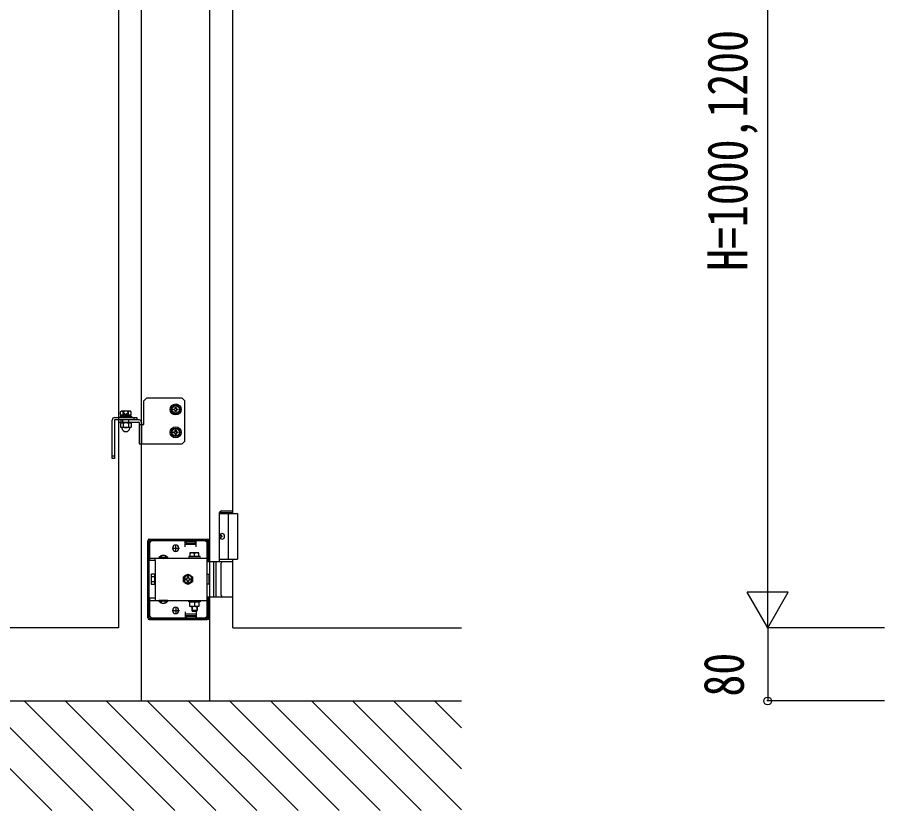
# Model space of a CAD drawing. Units: millimetres, scale not verified. Extents: x -4205 to 4205, y -2970 to 2970.
# Drawn here: x 874 to 1823, y -301 to 567 of the extents above; entities that cross this region are included whole.
import ezdxf
from ezdxf.enums import TextEntityAlignment as Align

# ---------------------------------------------------------------- set-up
doc = ezdxf.new("R2010")
doc.units = ezdxf.units.MM
doc.header["$LTSCALE"] = 20
doc.layers.add('0-3_YKK_A1', color=4, linetype='Continuous')
doc.layers.add('0-4_YKK_D', color=6, linetype='Continuous')
doc.styles.add('ＭＳ ゴシック', font='')
doc.styles.get('ＭＳ ゴシック').set_extended_font_data('MS Gothic')

msp = doc.modelspace()

# ---------------------------------------------------------------- linework, layer by layer
at = {"layer": '0-3_YKK_A1'}
for p, q in [((1010, -181), (1010, 1115.5)), ((1085, -181), (1085, 1115.5)), ((1110, 24), (1110, 974)), ((1015.5, 150.25), (1012.5, 147.25)), ((1012.5, 121.45), (1012.5, 147.25)), ((1054.5, 150.25), (1015.5, 150.25)), ((1054.5, 150.25), (1057.5, 147.25)), ((1057.5, 103.25), (1057.5, 147.25)), ((988, 135.8), (987.23, 135.35)), ((987.23, 131.8), (987.23, 135.35)), ((998, 135.8), (988, 135.8)), ((990.12, 131.8), (990.12, 135.35)), ((995.89, 131.8), (995.89, 135.35)), ((998, 135.8), (998.78, 135.35)), ((978, 84), (978, 126)), ((980.5, 126), (980.5, 84)), ((1005, 126.5), (981, 126.5)), ((1007, 126.5), (985, 126.5)), ((985, 126.5), (985, 124)), ((985, 124), (1007, 124)), ((986.75, 130.6), (999.25, 130.6)), ((986.75, 130.6), (986.75, 129)), ((986.75, 129), (999.25, 129)), ((987.43, 130.6), (987.43, 131.8)), ((988, 124), (988, 126.5)), ((989.75, 124), (989.75, 126.5)), ((989.75, 124), (989.75, 123)), ((996.25, 124), (996.25, 126.5)), ((996.25, 124), (996.25, 123)), ((998.58, 130.6), (998.58, 131.8)), ((999.25, 130.6), (999.25, 129)), ((1002, 126.5), (1002, 129)), ((1007.5, 123.5), (1007.5, 100.25)), ((1010, 123.5), (1010, 121.45)), ((987.23, 122.55), (988, 123)), ((998, 123), (988, 123)), ((990.12, 122.55), (990.12, 118.45)), ((995.89, 122.55), (995.89, 118.45)), ((998.78, 122.55), (998, 123)), ((1010, 121.45), (1010, 100.25)), ((1054.5, 100.25), (1057.5, 103.25)), ((978, 87), (980.5, 87)), ((980.5, 84), (978, 84)), ((1097.5, 27), (1095.5, 25)), ((1095.5, -29), (1095.5, 25)), ((1095.5, 25), (1110, 25)), ((1097.5, 27), (1110, 27)), ((1105, 24), (1105, -26)), ((1096.8, 1.1), (1096.2, 1.1)), ((1017, -90), (1017, -6)), ((1018.5, -90), (1018.5, -6)), ((1019, -4), (1082, -4)), ((1019, -5.5), (1082, -5.5)), ((1019, -9), (1019, -27.3)), ((1058, -6), (1022, -6)), ((1058, -12.5), (1058, -6)), ((1070, -7), (1058, -7)), ((1059, -8.5), (1059, -5.5)), ((1059, -8.5), (1069, -8.5)), ((1069, -8.5), (1069, -5.5)), ((1070, -12.5), (1070, -6)), ((1079, -6), (1070, -6)), ((1073.5, -5.5), (1073.5, -4)), ((1081.5, -5.5), (1081.5, -4)), ((1082, -87), (1082, -9)), ((1082.5, -29), (1082.5, -6)), ((1084, -29), (1084, -6)), ((1096.8, -3.1), (1096.2, -3.1)), ((1097.82, -0.58), (1097.22, -0.58)), ((1097.82, -1.42), (1097.22, -1.42)), ((1043.5, -14), (1051.5, -14)), ((1044.25, -14.25), (1044.25, -13.75)), ((1047.5, -18), (1047.5, -10)), ((1050.75, -14.25), (1050.75, -13.75)), ((1070, -10), (1058, -10)), ((1019, -24.8), (1082, -24.8)), ((1025, -27.3), (1019, -27.3)), ((1025, -27.3), (1025, -24.8)), ((1025, -27.3), (1025, -68.7)), ((1029.25, -24.29), (1029.25, -24.8)), ((1038.75, -24.29), (1029.25, -24.29)), ((1038.75, -24.8), (1029.25, -24.8)), ((1031.65, -22.3), (1032.86, -24.77)), ((1032.86, -24.77), (1034, -25.38)), ((1035.15, -24.77), (1034, -25.38)), ((1036.35, -22.3), (1035.15, -24.77)), ((1038.75, -24.29), (1038.75, -24.8)), ((1061.75, -23.2), (1061.75, -24.8)), ((1074.25, -23.2), (1061.75, -23.2)), ((1061.75, -24.8), (1074.25, -24.8)), ((1063, -19.2), (1063, -23.2)), ((1073, -19.2), (1063, -19.2)), ((1063, -23.2), (1073, -23.2)), ((1068, -23.2), (1068, -19.63)), ((1073, -23.2), (1073, -19.2)), ((1074.25, -24.8), (1074.25, -23.2)), ((1082.5, -27.3), (1084, -27.3)), ((1095.5, -26), (1115, -26)), ((1110, -101), (1110, -26)), ((1085, -29), (1082, -29)), ((1110, -29), (1085, -29)), ((1089, -29), (1089, -67)), ((1091.5, -29), (1091.5, -67)), ((1097.19, -65.5), (1097.19, -30.5)), ((1020.7, -43), (1021.15, -42.23)), ((1020.7, -43), (1020.7, -53)), ((1024.7, -42.23), (1021.15, -42.23)), ((1024.7, -45.11), (1021.15, -45.11)), ((1024.7, -53.77), (1024.7, -42.23)), ((1024.7, -44.1), (1025, -44.1)), ((1024.7, -51.9), (1024.7, -44.1)), ((1056, -45.11), (1061, -42.23)), ((1056, -50.89), (1056, -45.11)), ((1057.85, -47.4), (1059.09, -47.4)), ((1057.85, -48.6), (1057.85, -47.4)), ((1060.4, -46.09), (1060.4, -44.85)), ((1060.4, -44.85), (1061.6, -44.85)), ((1061, -42.23), (1066, -45.11)), ((1061.6, -44.85), (1061.6, -46.09)), ((1066, -45.11), (1066, -50.89)), ((1020.7, -53), (1021.15, -53.77)), ((1024.7, -50.89), (1021.15, -50.89)), ((1024.7, -53.77), (1021.15, -53.77)), ((1024.7, -51.9), (1025, -51.9)), ((1061, -53.77), (1056, -50.89)), ((1059.09, -48.6), (1057.85, -48.6)), ((1066, -50.89), (1061, -53.77)), ((1061.6, -49.91), (1061.6, -51.15)), ((1064.15, -48.6), (1062.92, -48.6)), ((1025, -68.7), (1019, -68.7)), ((1019, -68.7), (1019, -87)), ((1019, -71.2), (1082, -71.2)), ((1025, -68.7), (1025, -71.2)), ((1038.75, -71.2), (1029.25, -71.2)), ((1029.25, -71.71), (1029.25, -71.2)), ((1038.75, -71.71), (1029.25, -71.71)), ((1031.65, -73.7), (1032.86, -71.23)), ((1032.86, -71.23), (1034, -70.62)), ((1035.15, -71.23), (1034, -70.62)), ((1036.35, -73.7), (1035.15, -71.23)), ((1038.75, -71.71), (1038.75, -71.2)), ((1061.75, -71.2), (1074.25, -71.2)), ((1061.75, -72.8), (1061.75, -71.2)), ((1074.25, -72.8), (1061.75, -72.8)), ((1063, -77.8), (1063, -72.8)), ((1063, -72.8), (1073, -72.8)), ((1064.8, -71.2), (1064.8, -72.8)), ((1068, -72.8), (1068, -77.37)), ((1071.2, -71.2), (1071.2, -72.8)), ((1073, -72.8), (1073, -77.8)), ((1074.25, -71.2), (1074.25, -72.8)), ((1082, -67), (1085, -67)), ((1082.5, -90), (1082.5, -67)), ((1082.5, -68.7), (1084, -68.7)), ((1084, -90), (1084, -67)), ((1085, -67), (1110, -67)), ((1043.5, -82), (1051.5, -82)), ((1044.25, -81.75), (1044.25, -82.25)), ((1047.5, -78), (1047.5, -86)), ((1050.75, -81.75), (1050.75, -82.25)), ((1058, -83.5), (1058, -90)), ((1073, -77.8), (1063, -77.8)), ((1065, -77.8), (1065, -82.2)), ((1065, -82.2), (1066, -83.2)), ((1071, -82.2), (1065, -82.2)), ((1065.54, -77.8), (1065.54, -82.74)), ((1070, -83.2), (1066, -83.2)), ((1071, -82.2), (1070, -83.2)), ((1070, -83.5), (1070, -90)), ((1070.46, -77.8), (1070.46, -82.74)), ((1071, -77.8), (1071, -82.2)), ((1019, -90.5), (1082, -90.5)), ((1019, -92), (1082, -92)), ((1022, -90), (1058, -90)), ((1070, -86), (1058, -86)), ((1070, -89), (1058, -89)), ((1059, -87.5), (1059, -90.5)), ((1059, -87.5), (1069, -87.5)), ((1069, -87.5), (1069, -90.5)), ((1070, -90), (1079, -90)), ((1073.5, -92), (1073.5, -90.5)), ((1081.5, -92), (1081.5, -90.5)), ((1110, -101), (1360, -101)), ((465, -181), (1360, -181)), ((911.88, -301), (791.88, -181)), ((956.78, -301), (836.78, -181)), ((1001.68, -301), (881.68, -181)), ((1046.58, -301), (926.58, -181)), ((1091.48, -301), (971.48, -181)), ((1136.39, -301), (1016.39, -181)), ((1181.29, -301), (1061.29, -181)), ((1226.19, -301), (1106.19, -181)), ((1271.09, -301), (1151.09, -181)), ((1315.99, -301), (1195.99, -181)), ((1360, -300.11), (1240.89, -181)), ((1360, -255.21), (1285.79, -181)), ((1360, -210.31), (1330.69, -181))]:
    msp.add_line(p, q, dxfattribs=at)
for points in [[(585, 1099), (985, 1099), (985, -101), (585, -101)], [(1047.5, 133.13), (1043.5, 135.44), (1043.5, 140.06), (1047.5, 142.37), (1051.5, 140.06), (1051.5, 135.44)], [(999.5, 124), (999.5, 123), (986.5, 123), (986.5, 124)], [(1047.5, 108.13), (1043.5, 110.44), (1043.5, 115.06), (1047.5, 117.37), (1051.5, 115.06), (1051.5, 110.44)]]:
    msp.add_lwpolyline(points, close=True, dxfattribs=at)
for points in [[(987.23, 131.8), (998.78, 131.8), (998.78, 135.35)], [(989.95, 135.8), (991.1, 133.44), (993, 132.43)], [(996.05, 135.8), (994.9, 133.44), (993, 132.43)], [(1046.18, 137.31), (1045.25, 137.31), (1045.25, 138.19), (1046.18, 138.19)], [(1047.06, 139.07), (1047.06, 140), (1047.94, 140), (1047.94, 139.07)], [(1047.94, 136.43), (1047.94, 135.5), (1047.06, 135.5), (1047.06, 136.43)], [(1048.82, 138.19), (1049.75, 138.19), (1049.75, 137.31), (1048.82, 137.31)], [(981, 129), (1005, 129), (1005, 126.5)], [(987.23, 122.55), (987.23, 118.45), (988, 118)], [(998.78, 122.55), (998.78, 118.45), (998, 118), (988, 118)], [(1007.5, 121.45), (1010, 121.45), (1012.5, 121.45)], [(1047.06, 114.07), (1047.06, 115), (1047.94, 115), (1047.94, 114.07)], [(1046.18, 112.31), (1045.25, 112.31), (1045.25, 113.19), (1046.18, 113.19)], [(1047.94, 111.43), (1047.94, 110.5), (1047.06, 110.5), (1047.06, 111.43)], [(1048.82, 113.19), (1049.75, 113.19), (1049.75, 112.31), (1048.82, 112.31)], [(1007.5, 100.25), (1010, 100.25), (1054.5, 100.25)], [(1095.5, 24), (1115, 24), (1115, -26)], [(1096.09, 0.26), (1096.06, 0.1), (1096.02, -0.06), (1095.95, -0.21), (1095.87, -0.33), (1095.78, -0.44), (1095.72, -0.49)], [(1097.22, -0.58), (1097.11, -0.56), (1097, -0.52), (1096.9, -0.44), (1096.81, -0.33), (1096.75, -0.21), (1096.7, -0.06), (1096.68, 0.1), (1096.69, 0.26)], [(1095.72, -1.51), (1095.78, -1.56), (1095.87, -1.67), (1095.95, -1.79), (1096.02, -1.94), (1096.06, -2.1), (1096.09, -2.26)], [(1096.69, -2.26), (1096.68, -2.1), (1096.7, -1.94), (1096.75, -1.79), (1096.81, -1.67), (1096.9, -1.56), (1097, -1.48), (1097.11, -1.44), (1097.22, -1.42)], [(1062.92, -47.4), (1064.15, -47.4), (1064.15, -48.6)], [(1082, -53.1), (1084, -53.1), (1084, -42.9), (1082, -42.9)], [(1061.6, -51.15), (1060.4, -51.15), (1060.4, -49.91)]]:
    msp.add_lwpolyline(points, dxfattribs=at)
for centre, radius in [((1047.5, 137.75), 6), ((1047.5, 137.75), 4.7), ((1047.5, 137.75), 4), ((1047.5, 112.75), 6), ((1047.5, 112.75), 4.7), ((1047.5, 112.75), 4)]:
    msp.add_circle(centre, radius, dxfattribs=at)
for centre, radius, start, end in [((988.67, 133.24), 2.56, 55.61575, 124.38425), ((993, 126.25), 9.55, 72.41205, 107.58795), ((997.33, 133.24), 2.56, 55.61575, 124.38425), ((1046.18, 139.07), 0.88, 270, 0), ((1046.18, 136.43), 0.88, 0, 90), ((1048.82, 139.07), 0.88, 180, 270), ((1048.82, 136.43), 0.88, 90, 180), ((981, 126), 3, 90, 180), ((981, 126), 0.5, 90, 180), ((1007, 123.5), 3, 80.40956, 89.9991), ((1007, 123.5), 0.5, 359.9991, 90), ((1007, 123.5), 3, 359.99909, 80.40956), ((988.67, 120.44), 2.56, 55.61575, 124.38425), ((988.67, 120.56), 2.56, 235.61575, 304.38425), ((988.03, 117.5), 0.5, 5.73917, 90), ((993, 118), 4.5, 185.73917, 354.26083), ((993, 113.45), 9.55, 72.41205, 107.58795), ((993, 127.55), 9.55, 252.41205, 287.58795), ((997.33, 120.44), 2.56, 55.61575, 124.38425), ((997.33, 120.56), 2.56, 235.61575, 304.38425), ((997.98, 117.5), 0.5, 90, 174.26083), ((1046.18, 114.07), 0.88, 270, 0), ((1048.82, 114.07), 0.88, 180, 270), ((1046.18, 111.43), 0.88, 0, 90), ((1048.82, 111.43), 0.88, 90, 180), ((1019, -6), 2, 90, 180), ((1019, -6), 0.5, 90, 180), ((1022, -9), 3, 90, 180), ((1079, -9), 3, 0, 90), ((1082, -6), 2, 0, 90), ((1082, -6), 0.5, 0, 90), ((1047.5, -13.75), 3.25, 0, 180), ((1047.5, -14.25), 3.25, 180, 0), ((1034, -27.57), 5.77, 34.65097, 145.34903), ((1065.5, -26.63), 7.43, 70.34714, 109.65286), ((1070.5, -26.63), 7.43, 70.34714, 109.65286), ((1098.69, -30.5), 1.5, 90, 180), ((1023.26, -43.67), 2.56, 145.61575, 214.38425), ((1030.26, -48), 9.55, 162.41205, 197.58795), ((1061, -48), 5, 103.11701, 349.84078), ((1061, -48), 4.3, 96.72822, 356.22957), ((1059.09, -46.09), 1.31, 270, 0), ((1061, -48), 5, 349.84078, 103.11701), ((1061, -48), 4.3, 356.22957, 96.72822), ((1062.92, -46.09), 1.31, 180, 270), ((1023.26, -52.33), 2.56, 145.61575, 214.38425), ((1059.09, -49.91), 1.31, 0, 90), ((1062.92, -49.91), 1.31, 90, 180), ((1098.69, -65.5), 1.5, 180, 270), ((1034, -68.43), 5.77, 214.65097, 325.34903), ((1047.5, -81.75), 3.25, 0, 180), ((1047.5, -82.25), 3.25, 180, 0), ((1065.5, -70.37), 7.43, 250.34714, 289.65286), ((1070.5, -70.37), 7.43, 250.34714, 289.65286), ((1019, -90), 2, 180, 270), ((1019, -90), 0.5, 180, 270), ((1022, -87), 3, 180, 270), ((1079, -87), 3, 270, 0), ((1082, -90), 0.5, 270, 0), ((1082, -90), 2, 270, 0)]:
    msp.add_arc(centre, radius, start, end, dxfattribs=at)
msp.add_ellipse((1098.16, -1), major_axis=(0, -3.5), ratio=0.707107, dxfattribs=at)
for centre, start_param, end_param in [((1102.39, -1), 1.335292, 1.430335), ((1102.99, -1), 1.335292, 1.430335), ((1102.39, -1), 1.711258, 1.806301), ((1102.99, -1), 1.711258, 1.806301), ((1104.17, -1), 1.524113, 1.61748)]:
    msp.add_ellipse(centre, major_axis=(0, 9), ratio=0.707107, start_param=start_param, end_param=end_param, dxfattribs=at)
at = {"layer": '0-4_YKK_D'}
for p, q in [((1695.02, -56), (1695.02, 1054)), ((1695.02, -101), (1695.02, -23.06)), ((1695.02, -101), (1672.52, -62.03)), ((1717.52, -62.03), (1672.52, -62.03)), ((1695.02, -101), (1717.52, -62.03)), ((1822.92, -101), (1694.02, -101)), ((1822.92, -101), (1694.02, -101)), ((1695.02, -101), (1695.02, -181)), ((1822.92, -181), (1694.02, -181))]:
    msp.add_line(p, q, dxfattribs=at)
msp.add_circle((1695.02, -181), 4.25, dxfattribs=at)

# ---------------------------------------------------------------- texts
at = {"layer": '0-4_YKK_D', "style": 'ＭＳ ゴシック', "width": 0.8}
for s, p in [('H=1000,1200', (1686.07, 289.4)), ('80', (1682.02, -176.2))]:
    msp.add_text(s, height=43.99, rotation=90, dxfattribs=at).set_placement(p, align=Align.BOTTOM_LEFT)

doc.saveas('drawing.dxf')
